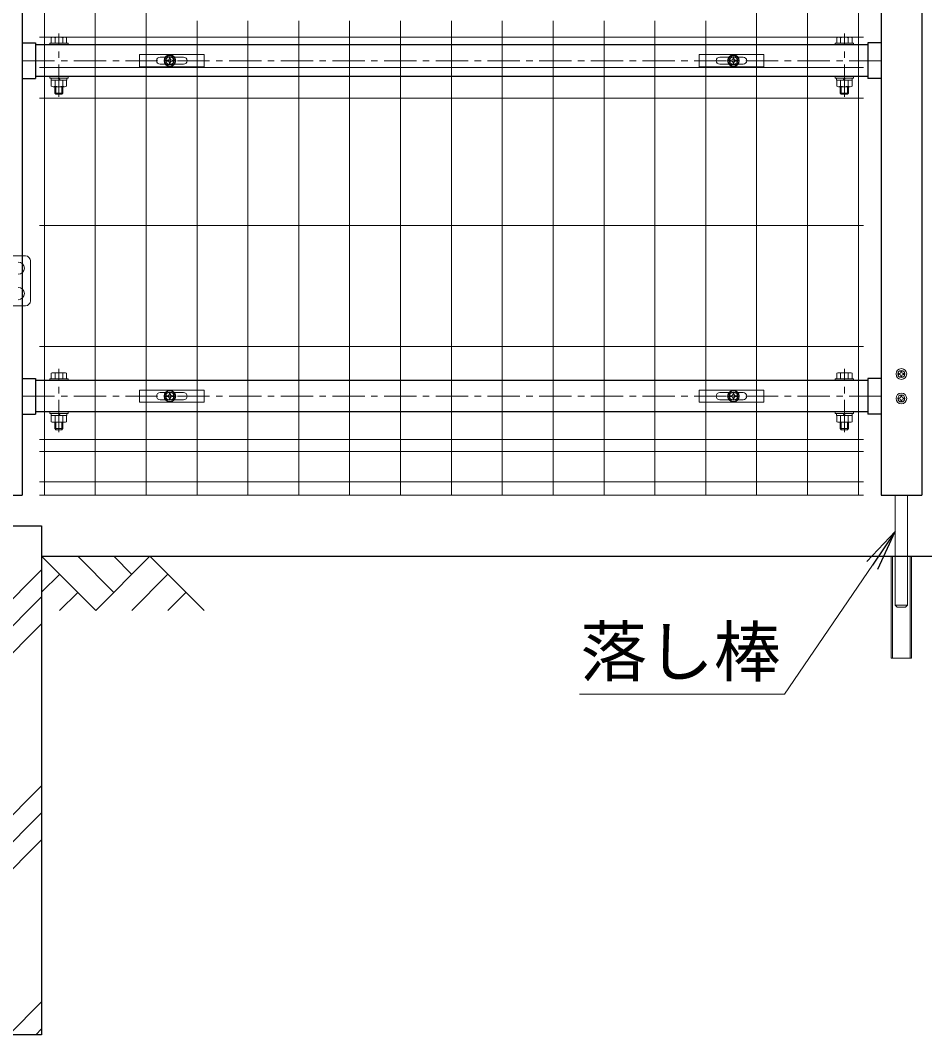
# Model space of a CAD drawing. Units: millimetres, scale not verified. Extents: x -4200 to 4200, y -2970 to 2970.
# Drawn here: x 300 to 1189, y -722 to 274 of the extents above; entities that cross this region are included whole.
import ezdxf
from ezdxf.enums import TextEntityAlignment as Align

# ---------------------------------------------------------------- set-up
doc = ezdxf.new("R2010")
doc.units = ezdxf.units.MM
doc.header["$LTSCALE"] = 10
doc.linetypes.add('USER1', pattern=[50.8, 31.75, -6.35, 6.35, -6.35])
for name, color, linetype, lineweight in [('0-0_D-STR-TXT', 7, 'Continuous', 13), ('0-1_D-DCR-HCH', 7, 'Continuous', 13), ('0-2_D-BMK', 2, 'USER1', 13), ('0-3_D-STR1', 1, 'Continuous', 25), ('0-4_D-STR4', 7, 'Continuous', 25), ('0-5_D-BGD', 7, 'Continuous', 25), ('0-6_D-STR3', 3, 'Continuous', 13), ('0-7_D-STR-DIM', 7, 'Continuous', 13), ('0-9_Defpoints', 6, 'Continuous', 25), ('0-E_D-STR2', 7, 'Continuous', 13)]:
    doc.layers.add(name, color=color, linetype=linetype, lineweight=lineweight)
doc.layers.add('0-8_0', color=7, linetype='Continuous')
doc.layers.add('0-B_NER', color=7, linetype='Continuous')
doc.styles.add('ＭＳ ゴシック', font='')
doc.styles.get('ＭＳ ゴシック').set_extended_font_data('MS Gothic')

# ---------------------------------------------------------------- blocks, each defined once
blk = doc.blocks.new('U8')
at = {"layer": '0-2_D-BMK'}
for p, q in [((1222.5, 4214), (1222.5, 4834.9)), ((8942.5, 4214), (8942.5, 4834.9)), ((862.5, 4567.5), (9302.5, 4567.5)), ((1222.5, 918.5), (1222.5, 1539.4)), ((8942.5, 918.5), (8942.5, 1539.4)), ((862.5, 1272), (9302.5, 1272))]:
    blk.add_line(p, q, dxfattribs=at)
at = {"layer": '0-3_D-STR1'}
for p, q in [((862.5, 8150), (862.5, 300)), ((9302.5, 6587.5), (9302.5, 300)), ((9702.5, 6440), (9702.5, 300)), ((862.5, 4742.5), (992.5, 4742.5)), ((992.5, 4742.5), (992.5, 4392.5)), ((9172.5, 4722.5), (992.5, 4722.5)), ((9302.5, 4742.5), (9172.5, 4742.5)), ((9172.5, 4742.5), (9172.5, 4392.5)), ((862.5, 4392.5), (992.5, 4392.5)), ((9172.5, 4412.5), (992.5, 4412.5)), ((9302.5, 4392.5), (9172.5, 4392.5)), ((862.5, 1447), (992.5, 1447)), ((992.5, 1447), (992.5, 1097)), ((9172.5, 1427), (992.5, 1427)), ((9172.5, 1447), (9172.5, 1097)), ((9302.5, 1447), (9172.5, 1447)), ((862.5, 1097), (992.5, 1097)), ((9172.5, 1117), (992.5, 1117)), ((9302.5, 1097), (9172.5, 1097)), ((462.5, 300), (862.5, 300)), ((9302.5, 300), (9702.5, 300))]:
    blk.add_line(p, q, dxfattribs=at)
at = {"layer": '0-6_D-STR3'}
for p, q in [((1147.5, 4738.5), (1147.5, 4793)), ((1278.8, 4798.5), (1166.3, 4798.5)), ((1185, 4738.5), (1185, 4793)), ((1260, 4738.5), (1260, 4793)), ((1297.5, 4738.5), (1297.5, 4793)), ((8867.5, 4738.5), (8867.5, 4793)), ((8886.2, 4798.5), (8998.7, 4798.5)), ((8905, 4738.5), (8905, 4793)), ((8980, 4738.5), (8980, 4793)), ((9017.5, 4738.5), (9017.5, 4793)), ((1132.5, 4738.5), (1132.5, 4722.5)), ((1132.5, 4738.5), (1312.5, 4738.5)), ((1132.5, 4722.5), (1312.5, 4722.5)), ((1297.5, 4738.5), (1147.5, 4738.5)), ((1312.5, 4738.5), (1312.5, 4722.5)), ((8852.5, 4738.5), (8852.5, 4722.5)), ((9032.5, 4738.5), (8852.5, 4738.5)), ((9032.5, 4722.5), (8852.5, 4722.5)), ((8867.5, 4738.5), (9017.5, 4738.5)), ((9032.5, 4738.5), (9032.5, 4722.5)), ((1132.5, 4412.5), (1132.5, 4396.5)), ((1132.5, 4412.5), (1312.5, 4412.5)), ((1132.5, 4396.5), (1312.5, 4396.5)), ((1226.3, 4376.5), (1214.7, 4396.5)), ((1233.2, 4376.5), (1221.6, 4396.5)), ((1312.5, 4412.5), (1312.5, 4396.5)), ((8852.5, 4412.5), (8852.5, 4396.5)), ((9032.5, 4412.5), (8852.5, 4412.5)), ((9032.5, 4396.5), (8852.5, 4396.5)), ((8931.8, 4376.5), (8943.4, 4396.5)), ((8938.7, 4376.5), (8950.3, 4396.5)), ((9032.5, 4412.5), (9032.5, 4396.5)), ((1147.5, 4376.5), (1147.5, 4317)), ((1166.3, 4311.5), (1278.8, 4311.5)), ((1182.5, 4248.5), (1182.5, 4311.5)), ((1185, 4376.5), (1185, 4317)), ((1192.5, 4238.5), (1192.5, 4311.5)), ((1252.5, 4238.5), (1252.5, 4311.5)), ((1260, 4376.5), (1260, 4317)), ((1262.5, 4248.5), (1262.5, 4311.5)), ((1297.5, 4376.5), (1297.5, 4317)), ((8867.5, 4376.5), (8867.5, 4317)), ((8998.7, 4311.5), (8886.2, 4311.5)), ((8902.5, 4248.5), (8902.5, 4311.5)), ((8905, 4376.5), (8905, 4317)), ((8912.5, 4238.5), (8912.5, 4311.5)), ((8972.5, 4238.5), (8972.5, 4311.5)), ((8980, 4376.5), (8980, 4317)), ((8982.5, 4248.5), (8982.5, 4311.5)), ((9017.5, 4376.5), (9017.5, 4317)), ((1182.5, 4248.5), (1192.5, 4238.5)), ((1182.5, 4248.5), (1262.5, 4248.5)), ((1252.5, 4238.5), (1192.5, 4238.5)), ((1252.5, 4238.5), (1262.5, 4248.5)), ((8912.5, 4238.5), (8902.5, 4248.5)), ((8982.5, 4248.5), (8902.5, 4248.5)), ((8912.5, 4238.5), (8972.5, 4238.5)), ((8982.5, 4248.5), (8972.5, 4238.5)), ((354.2, 2650), (892.8, 2650)), ((942.8, 2600), (942.8, 2210)), ((354.2, 2160), (892.8, 2160)), ((1147.5, 1443), (1147.5, 1497.5)), ((1278.8, 1503), (1166.3, 1503)), ((1185, 1443), (1185, 1497.5)), ((1260, 1443), (1260, 1497.5)), ((1297.5, 1443), (1297.5, 1497.5)), ((8867.5, 1443), (8867.5, 1497.5)), ((8886.2, 1503), (8998.7, 1503)), ((8905, 1443), (8905, 1497.5)), ((8980, 1443), (8980, 1497.5)), ((9017.5, 1443), (9017.5, 1497.5)), ((9498.6, 1521.5), (9498.3, 1508.5)), ((9498.6, 1521.5), (9506.5, 1521.5)), ((9506.5, 1521.5), (9506.7, 1508.5)), ((1132.5, 1443), (1132.5, 1427)), ((1132.5, 1443), (1312.5, 1443)), ((1132.5, 1427), (1312.5, 1427)), ((1297.5, 1443), (1147.5, 1443)), ((1312.5, 1443), (1312.5, 1427)), ((8852.5, 1443), (8852.5, 1427)), ((9032.5, 1443), (8852.5, 1443)), ((9032.5, 1427), (8852.5, 1427)), ((8867.5, 1443), (9017.5, 1443)), ((9032.5, 1443), (9032.5, 1427)), ((9484, 1485.8), (9471, 1486.1)), ((9498.6, 1458.5), (9498.3, 1471.5)), ((9498.6, 1458.5), (9506.5, 1458.5)), ((9506.5, 1458.5), (9506.7, 1471.5)), ((9521, 1494.2), (9534, 1494)), ((9521, 1485.8), (9534, 1486.1)), ((9534, 1494), (9534, 1486.1)), ((9484, 1254.2), (9471, 1254)), ((9471, 1254), (9471, 1246.1)), ((9484, 1245.8), (9471, 1246.1)), ((9498.6, 1281.5), (9498.3, 1268.5)), ((9498.6, 1218.5), (9498.3, 1231.5)), ((9498.6, 1281.5), (9506.5, 1281.5)), ((9498.6, 1218.5), (9506.5, 1218.5)), ((9506.5, 1281.5), (9506.7, 1268.5)), ((9506.5, 1218.5), (9506.7, 1231.5)), ((9521, 1254.2), (9534, 1254)), ((9521, 1245.8), (9534, 1246.1)), ((9534, 1254), (9534, 1246.1)), ((1132.5, 1117), (1132.5, 1101)), ((1132.5, 1117), (1312.5, 1117)), ((1132.5, 1101), (1312.5, 1101)), ((1226.3, 1081), (1214.7, 1101)), ((1233.2, 1081), (1221.7, 1101)), ((1312.5, 1117), (1312.5, 1101)), ((8852.5, 1117), (8852.5, 1101)), ((9032.5, 1117), (8852.5, 1117)), ((9032.5, 1101), (8852.5, 1101)), ((8931.8, 1081), (8943.4, 1101)), ((8938.7, 1081), (8950.3, 1101)), ((9032.5, 1117), (9032.5, 1101)), ((1147.5, 1081), (1147.5, 1021.5)), ((1166.3, 1016), (1278.8, 1016)), ((1182.5, 953), (1182.5, 1016)), ((1185, 1081), (1185, 1021.5)), ((1192.5, 943), (1192.5, 1016)), ((1252.5, 943), (1252.5, 1016)), ((1260, 1081), (1260, 1021.5)), ((1262.5, 953), (1262.5, 1016)), ((1297.5, 1081), (1297.5, 1021.5)), ((8867.5, 1081), (8867.5, 1021.5)), ((8998.7, 1016), (8886.2, 1016)), ((8902.5, 953), (8902.5, 1016)), ((8905, 1081), (8905, 1021.5)), ((8912.5, 943), (8912.5, 1016)), ((8972.5, 943), (8972.5, 1016)), ((8980, 1081), (8980, 1021.5)), ((8982.5, 953), (8982.5, 1016)), ((9017.5, 1081), (9017.5, 1021.5)), ((1182.5, 953), (1192.5, 943)), ((1182.5, 953), (1262.5, 953)), ((1252.5, 943), (1192.5, 943)), ((1252.5, 943), (1262.5, 953)), ((8912.5, 943), (8902.5, 953)), ((8982.5, 953), (8902.5, 953)), ((8912.5, 943), (8972.5, 943)), ((8982.5, 953), (8972.5, 943)), ((9442.5, 300), (9442.5, -780.4)), ((9562.5, 300), (9562.5, -780.4)), ((9402.5, -1300), (9402.5, -300)), ((9402.5, -300), (9602.5, -300)), ((9414.5, -1300), (9414.5, -300)), ((9590.5, -1300), (9590.5, -300)), ((9602.5, -1300), (9602.5, -300)), ((9442.5, -780.4), (9462.5, -800.4)), ((9442.5, -780.4), (9562.5, -780.4)), ((9542.5, -800.4), (9562.5, -780.4)), ((9542.5, -800.4), (9462.5, -800.4)), ((9542.5, -800.4), (9462.5, -800.4)), ((9602.5, -1300), (9402.5, -1300))]:
    blk.add_line(p, q, dxfattribs=at)
for points in [[(1299.5, 4376.5), (1145.5, 4376.5), (1145.5, 4396.5)], [(1299.5, 4376.5), (1299.5, 4396.5), (1145.5, 4396.5)], [(8865.5, 4376.5), (9019.5, 4376.5), (9019.5, 4396.5)], [(8865.5, 4376.5), (8865.5, 4396.5), (9019.5, 4396.5)], [(9484, 1494.2), (9471, 1494), (9471, 1486.1)], [(1299.5, 1081), (1145.5, 1081), (1145.5, 1101)], [(1299.5, 1081), (1299.5, 1101), (1145.5, 1101)], [(8865.5, 1081), (9019.5, 1081), (9019.5, 1101)], [(8865.5, 1081), (8865.5, 1101), (9019.5, 1101)]]:
    blk.add_lwpolyline(points, dxfattribs=at)
for centre, radius in [((9502.5, 1490), 52.5), ((9502.5, 1490), 35), ((9502.5, 1250), 52.5), ((9502.5, 1250), 35)]:
    blk.add_circle(centre, radius, dxfattribs=at)
for centre, radius, start, end in [((1166.3, 4764), 34.5, 57.13278, 122.86722), ((1222.5, 4668.6), 129.9, 73.22135, 106.77865), ((1278.8, 4764), 34.5, 57.13278, 122.86722), ((8886.2, 4764), 34.5, 57.13278, 122.86722), ((8942.5, 4668.6), 129.9, 73.22135, 106.77865), ((8998.7, 4764), 34.5, 57.13278, 122.86722), ((1166.3, 4346), 34.5, 237.13278, 302.86722), ((1222.5, 4441.4), 129.9, 253.22135, 286.77865), ((1278.8, 4346), 34.5, 237.13278, 302.86722), ((8886.2, 4346), 34.5, 237.13278, 302.86722), ((8942.5, 4441.4), 129.9, 253.22135, 286.77865), ((8998.7, 4346), 34.5, 237.13278, 302.86722), ((892.8, 2600), 50, 0, 90), ((822.8, 2530), 60, 270, 90), ((822.8, 2280), 60, 270, 90), ((892.8, 2210), 50, 270, 0), ((1166.3, 1468.5), 34.5, 57.13278, 122.86722), ((1222.5, 1373.1), 129.9, 73.22135, 106.77865), ((1278.8, 1468.5), 34.5, 57.13278, 122.86722), ((8886.2, 1468.5), 34.5, 57.13278, 122.86722), ((8942.5, 1373.1), 129.9, 73.22135, 106.77865), ((8998.7, 1468.5), 34.5, 57.13278, 122.86722), ((9483.5, 1509.1), 14.9, 270, 0), ((9521.6, 1509.1), 14.9, 180, 270), ((9483.5, 1471), 14.9, 0, 90), ((9521.6, 1471), 14.9, 90, 180), ((9483.5, 1269.1), 14.9, 270, 0), ((9483.5, 1231), 14.9, 0, 90), ((9521.6, 1269.1), 14.9, 180, 270), ((9521.6, 1231), 14.9, 90, 180), ((1166.3, 1050.5), 34.5, 237.13278, 302.86722), ((1222.5, 1145.9), 129.9, 253.22135, 286.77865), ((1278.8, 1050.5), 34.5, 237.13278, 302.86722), ((8886.2, 1050.5), 34.5, 237.13278, 302.86722), ((8942.5, 1145.9), 129.9, 253.22135, 286.77865), ((8998.7, 1050.5), 34.5, 237.13278, 302.86722)]:
    blk.add_arc(centre, radius, start, end, dxfattribs=at)
at = {"layer": '0-9_Defpoints'}
for centre in [(2312.5, 4567.5), (7852.5, 4567.5), (2312.5, 1272), (7852.5, 1272)]:
    blk.add_circle(centre, 40, dxfattribs=at)
blk = doc.blocks.new('A$Cc5bff5c2')
at = {"layer": '0-6_D-STR3'}
for p, q in [((-297.7, 60), (337.3, 60)), ((-297.7, -60), (-297.7, 60)), ((-95.2, 35), (-45.6, 35)), ((-18.5, 4.2), (-31.5, 3.9)), ((-31.5, 3.9), (-31.5, -4)), ((-4, 31.5), (-4.2, 18.5)), ((-4, 31.5), (4, 31.5)), ((4, 31.5), (4.2, 18.5)), ((18.5, 4.2), (31.5, 3.9)), ((31.5, 3.9), (31.5, -4)), ((45.6, 35), (134.8, 35)), ((-95.2, -35), (-45.6, -35)), ((-18.5, -4.2), (-31.5, -4)), ((-4, -31.5), (-4.2, -18.5)), ((18.5, -4.2), (31.5, -4)), ((45.6, -35), (134.8, -35))]:
    blk.add_line(p, q, dxfattribs=at)
for points in [[(-297.7, -60), (337.3, -60), (337.3, 60)], [(-4, -31.5), (4, -31.5), (4.2, -18.5)]]:
    blk.add_lwpolyline(points, dxfattribs=at)
for radius in [57.5, 52.5]:
    blk.add_circle((0, 0), radius, dxfattribs=at)
for centre, radius, start, end in [((-95.2, 0), 35, 90, 270), ((-19.1, 19), 14.9, 270, 0), ((19.1, 19), 14.9, 180, 270), ((134.8, 0), 35, 270, 90), ((-19.1, -19), 14.9, 0, 90), ((19.1, -19), 14.9, 90, 180)]:
    blk.add_arc(centre, radius, start, end, dxfattribs=at)
blk = doc.blocks.new('A$C5ba32ecb')
at = {"layer": '0-6_D-STR3'}
for p, q in [((-337.5, 60), (297.5, 60)), ((-337.5, -60), (-337.5, 60)), ((-135, 35), (-45.6, 35)), ((-18.5, 4.2), (-31.5, 3.9)), ((-31.5, 3.9), (-31.5, -4)), ((-4, 31.5), (-4.2, 18.5)), ((-4, 31.5), (4, 31.5)), ((4, 31.5), (4.2, 18.5)), ((18.5, 4.2), (31.5, 3.9)), ((31.5, 3.9), (31.5, -4)), ((45.6, 35), (95, 35)), ((-135, -35), (-45.6, -35)), ((-18.5, -4.2), (-31.5, -4)), ((-4, -31.5), (-4.2, -18.5)), ((18.5, -4.2), (31.5, -4)), ((45.6, -35), (95, -35))]:
    blk.add_line(p, q, dxfattribs=at)
for points in [[(-337.5, -60), (297.5, -60), (297.5, 60)], [(-4, -31.5), (4, -31.5), (4.2, -18.5)]]:
    blk.add_lwpolyline(points, dxfattribs=at)
for radius in [57.5, 52.5]:
    blk.add_circle((0, 0), radius, dxfattribs=at)
for centre, radius, start, end in [((-135, 0), 35, 90, 270), ((-19.1, 19), 14.9, 270, 0), ((19.1, 19), 14.9, 180, 270), ((95, 0), 35, 270, 90), ((-19.1, -19), 14.9, 0, 90), ((19.1, -19), 14.9, 90, 180)]:
    blk.add_arc(centre, radius, start, end, dxfattribs=at)
blk = doc.blocks.new('_Open')
at = {"layer": '0-8_0'}
blk.add_line((-10, 1.667), (0, 0), dxfattribs=at)
blk.add_lwpolyline([(-10, -1.667), (0, 0), (-10, 0)], dxfattribs=at)

msp = doc.modelspace()

# ---------------------------------------------------------------- linework, layer by layer
at = {"layer": '0-0_D-STR-TXT'}
msp.add_lwpolyline([(849.55, -387.83), (1051.03, -387.83), (1137.23, -261.16)], dxfattribs=at)
at = {"layer": '0-1_D-DCR-HCH'}
for p, q in [((373.95, -305.53), (320.73, -252.32)), ((391.68, -287.79), (356.21, -252.32)), ((427.16, -252.32), (373.95, -305.53)), ((409.51, -270.15), (391.68, -252.32)), ((427.16, -252.32), (480.37, -305.53)), ((225.98, -360.44), (320.73, -265.69)), ((338.47, -270.05), (320.73, -287.71)), ((444.89, -270.05), (409.26, -305.53)), ((356.21, -287.79), (338.39, -305.53)), ((462.63, -287.79), (444.81, -305.53)), ((225.98, -386.95), (320.73, -292.2)), ((225.98, -413.47), (320.73, -318.72)), ((76.24, -722.32), (320.73, -477.82)), ((102.75, -722.32), (320.73, -504.34)), ((129.27, -722.32), (320.73, -530.85)), ((288.37, -722.32), (320.73, -689.95)), ((314.89, -722.32), (320.73, -716.47))]:
    msp.add_line(p, q, dxfattribs=at)
at = {"layer": '0-4_D-STR4'}
for p, q in [((225.98, -222.32), (320.73, -222.32)), ((320.73, -222.32), (320.73, -722.32)), ((320.73, -722.32), (70.73, -722.32))]:
    msp.add_line(p, q, dxfattribs=at)
at = {"layer": '0-5_D-BGD'}
msp.add_line((320.73, -252.32), (2070.73, -252.32), dxfattribs=at)
at = {"layer": '0-E_D-STR2'}
for p, q in [((323.48, 677.68), (323.48, -192.32)), ((373.48, 677.68), (373.48, -192.32)), ((423.48, 677.68), (423.48, -192.32)), ((1023.48, 677.68), (1023.48, -192.32)), ((1073.48, 677.68), (1073.48, -192.32)), ((1123.48, 677.68), (1123.48, -192.32)), ((473.48, 273.53), (473.48, -192.32)), ((523.48, 273.53), (523.48, -192.32)), ((573.48, 273.53), (573.48, -192.32)), ((623.48, 273.53), (623.48, -192.32)), ((673.48, 273.53), (673.48, -192.32)), ((723.48, 273.53), (723.48, -192.32)), ((773.48, 273.53), (773.48, -192.32)), ((823.48, 273.53), (823.48, -192.32)), ((873.48, 273.53), (873.48, -192.32)), ((923.48, 273.53), (923.48, -192.32)), ((973.48, 273.53), (973.48, -192.32)), ((1128.48, 257.68), (318.48, 257.68)), ((1128.48, 227.68), (318.48, 227.68)), ((1128.48, 197.68), (318.48, 197.68)), ((1128.48, 72.68), (318.48, 72.68)), ((1128.48, -46.32), (318.48, -46.32)), ((1128.48, -137.56), (318.48, -137.56)), ((1128.48, -149.42), (318.48, -149.42)), ((1128.48, -179.22), (318.48, -179.22)), ((1128.48, -192.32), (318.48, -192.32))]:
    msp.add_line(p, q, dxfattribs=at)

# ---------------------------------------------------------------- block references
at = {"layer": '0-0_D-STR-TXT', "xscale": 4, "yscale": 4, "rotation": 55.76294}
msp.add_blockref('_Open', (1159.73, -228.09), dxfattribs=at)
at = {"layer": '0-7_D-STR-DIM', "xscale": 0.1, "yscale": 0.1}
for name, p in [('A$Cc5bff5c2', (446.76, 234.43)), ('A$C5ba32ecb', (1000.73, 234.43)), ('A$Cc5bff5c2', (446.76, -95.12)), ('A$C5ba32ecb', (1000.73, -95.12))]:
    msp.add_blockref(name, p, dxfattribs=at)
at = {"layer": '0-B_NER', "xscale": 0.1, "yscale": 0.1}
msp.add_blockref('U8', (215.48, -222.32), dxfattribs=at)

# ---------------------------------------------------------------- texts
at = {"layer": '0-0_D-STR-TXT', "style": 'ＭＳ ゴシック'}
msp.add_text('落し棒', height=48.09, dxfattribs=at).set_placement((850.2, -384.47), align=Align.BOTTOM_LEFT)

doc.saveas('drawing.dxf')
